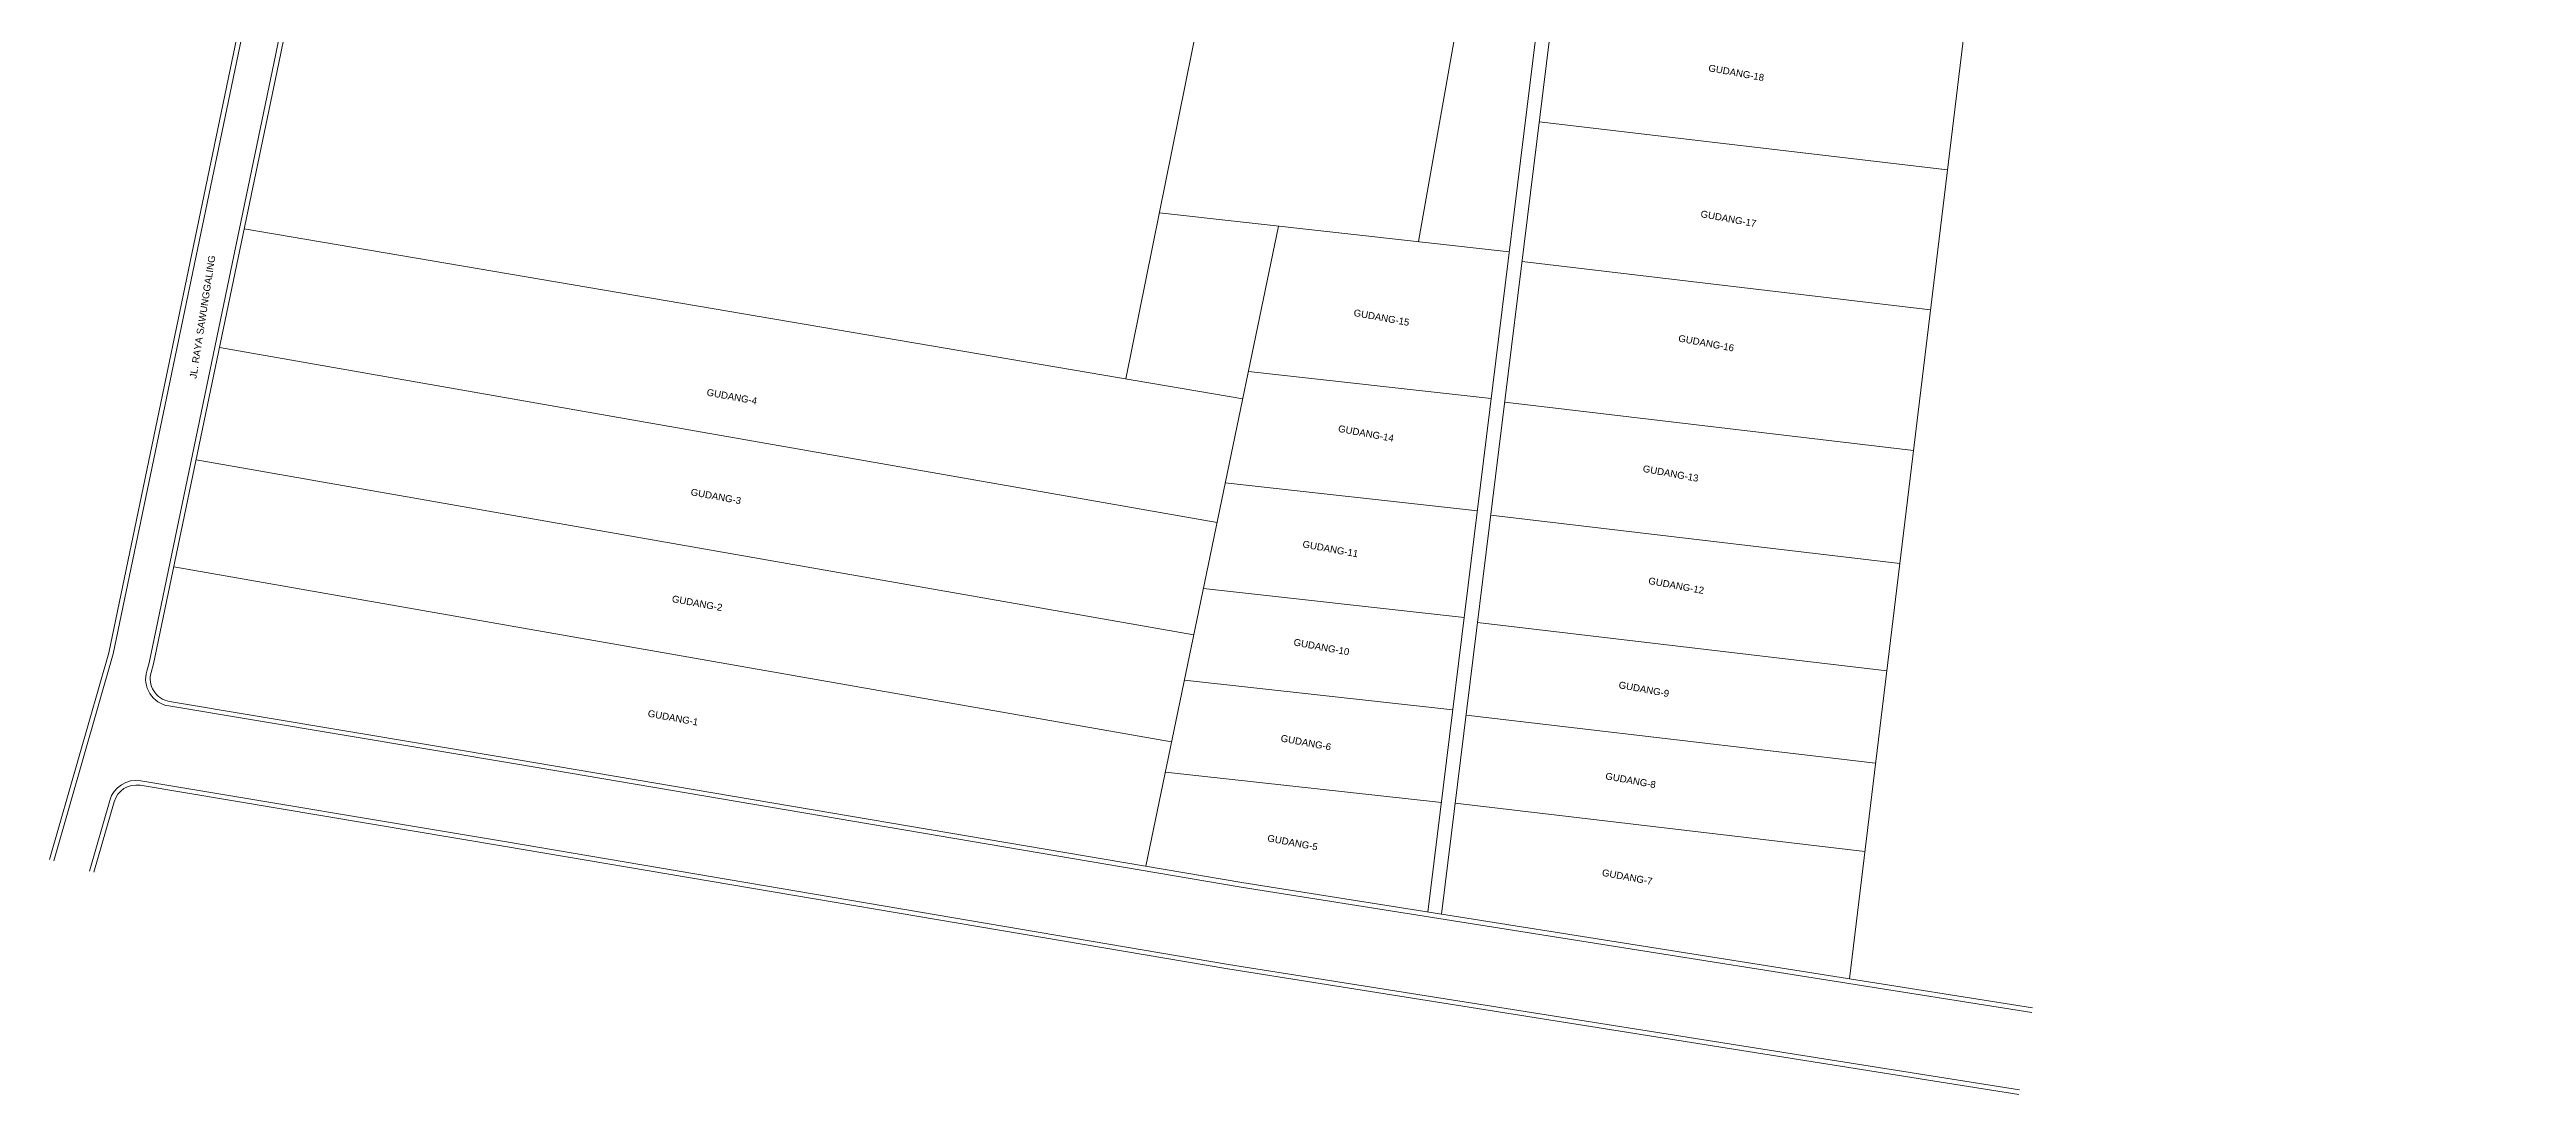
# Model space of a CAD drawing. Header units: metres. Extents: x -263 to 274, y -318 to 297.
# Drawn here: x -263 to 274, y -318 to -91 of the extents above; entities that cross this region are included whole.
import ezdxf
from ezdxf.enums import TextEntityAlignment as Align

# ---------------------------------------------------------------- set-up
doc = ezdxf.new("R2010")
doc.units = ezdxf.units.M
doc.layers.add('HP REDUCE', color=251, linetype='Continuous')
doc.styles.get("Standard").update_dxf_attribs({"font": 'arial.ttf'})

msp = doc.modelspace()

# ---------------------------------------------------------------- linework, layer by layer
at = {"lineweight": 0}
for points in [[(-262.95, -266.71), (-250.11, -221.85), (-222.69, -90.09), (-201.56, 13.71), (-171.73, 153.67), (-157.84, 231.93, 0.519713), (-163.61, 237.73), (-171.33, 236.39)], [(-261.99, -266.99), (-249.14, -222.09), (-221.72, -90.29), (-200.58, 13.5), (-170.75, 153.48), (-156.85, 231.75, 0.519713), (-163.78, 238.71), (-171.5, 237.38)], [(3.58, 1.59), (-110.02, 24.61, 0.149801), (-135.69, 22.1), (-138.28, 21.01, -0.137866), (-161.92, 18.14), (-188.38, 22.22, -0.430968), (-190.03, 24.62), (-170.68, 115.42, -0.417003), (-168.29, 116.95), (-106.12, 103.08), (-33.45, 87.67), (14.31, 75.95, 0.114738), (34.24, 75.7), (82.66, 86.34, -0.033103), (88.42, 87.21), (95.57, 87.81, -0.479132), (97.72, 85.55), (90.35, 30.31, -0.050553), (88.3, 21.67), (76.36, -12.65, 0.026237), (75.07, -17.08), (60.9, -77.66, 0.026785), (60.08, -82.3), (35.94, -278.1)], [(274.17, 103.13), (187.35, 92.99, -0.020699), (183.72, 92.71), (134.22, 91.05), (102.71, 88.41, 0.352144), (100.9, 86.68), (93.28, 29.61, -0.050553), (91.23, 20.98), (79.24, -13.49, 0.026237), (77.96, -17.92), (63.86, -78.19, 0.026785), (63.04, -82.83), (38.91, -278.57)], [(166.9, -299.89), (-4.55, -272.68), (-161.48, -246.04), (-237.1, -233.39, -0.447705), (-241.88, -225.82), (-241.36, -224.01), (-213.88, -91.91), (-192.75, 11.87), (-191.7, 16.78, -0.397655), (-189.44, 18.34), (-161.42, 14.02, 0.137866), (-137.78, 16.89), (-135.28, 17.93, -0.149801), (-109.61, 20.44), (2.79, -2.33)], [(-190.36, 18.27), (-191.77, 11.67), (-212.9, -92.11), (-240.39, -224.25), (-240.92, -226.09, 0.447705), (-236.94, -232.4), (-161.32, -245.05), (-4.39, -271.7), (167.06, -298.9)], [(-254.3, -269.19), (-249.91, -253.88, -0.381497), (-243.16, -249.61), (-164.31, -262.8), (-7.31, -289.46), (164.24, -316.68)], [(-253.34, -269.47), (-248.95, -254.15, -0.381497), (-243.32, -250.6), (-164.48, -263.79), (-7.47, -290.44), (164.08, -317.67)]]:
    msp.add_lwpolyline(points, format="xyb", dxfattribs=at)
for points in [[(173.96, 92.39), (127.38, -292.61)], [(72.23, 84.05), (33.9, -132.65)], [(3.58, 1.59), (-29.55, -162.41)], [(60.1, -106.65), (148.62, -117.06)], [(-22.28, -126.41), (53.6, -134.84)], [(-220.75, -129.85), (-4.2, -166.73)], [(3.57, -129.28), (-25.23, -268.16)], [(56.36, -136.99), (144.95, -147.42)], [(-226.11, -155.59), (-9.76, -193.58)], [(-2.97, -160.8), (49.68, -166.65)], [(52.6, -167.51), (141.25, -177.94)], [(-231.18, -179.98), (-14.82, -217.98)], [(-7.99, -185.01), (46.67, -191.08)], [(49.58, -192.02), (138.29, -202.45)], [(-236.01, -203.18), (-19.63, -241.18)], [(-12.73, -207.88), (43.82, -214.16)], [(46.71, -215.3), (135.47, -225.74)], [(-16.86, -227.79), (41.35, -234.25)], [(44.24, -235.35), (133.04, -245.79)], [(-20.99, -247.72), (38.87, -254.36)], [(41.88, -254.47), (130.73, -264.92)]]:
    msp.add_lwpolyline(points, dxfattribs=at)

# ---------------------------------------------------------------- texts
msp.add_text('JL. RAYA SAWUNGGALING', height=1.5, rotation=81.1927, dxfattribs=at).set_placement((-229.79, -148.99), align=Align.MIDDLE_CENTER)
at = {"layer": 'HP REDUCE', "lineweight": 0}
for s, p in [('GUDANG-18', (102.83, -96.01)), ('GUDANG-17', (101.13, -127.67)), ('GUDANG-15', (25.9, -149.11)), ('GUDANG-16', (96.31, -154.66)), ('GUDANG-4', (-114.98, -166.27)), ('GUDANG-14', (22.53, -174.25)), ('GUDANG-13', (88.6, -182.93)), ('GUDANG-3', (-118.44, -187.9)), ('GUDANG-11', (14.81, -199.31)), ('GUDANG-2', (-122.51, -211.08)), ('GUDANG-12', (89.8, -207.26)), ('GUDANG-10', (12.88, -220.59)), ('GUDANG-9', (82.8, -229.75)), ('GUDANG-1', (-127.74, -235.93)), ('GUDANG-6', (9.5, -241.32)), ('GUDANG-8', (79.91, -249.51)), ('GUDANG-5', (6.61, -263)), ('GUDANG-7', (79.18, -270.47))]:
    msp.add_text(s, height=1.5, rotation=349.6556, dxfattribs=at).set_placement(p, align=Align.MIDDLE_CENTER)

doc.saveas('drawing.dxf')
